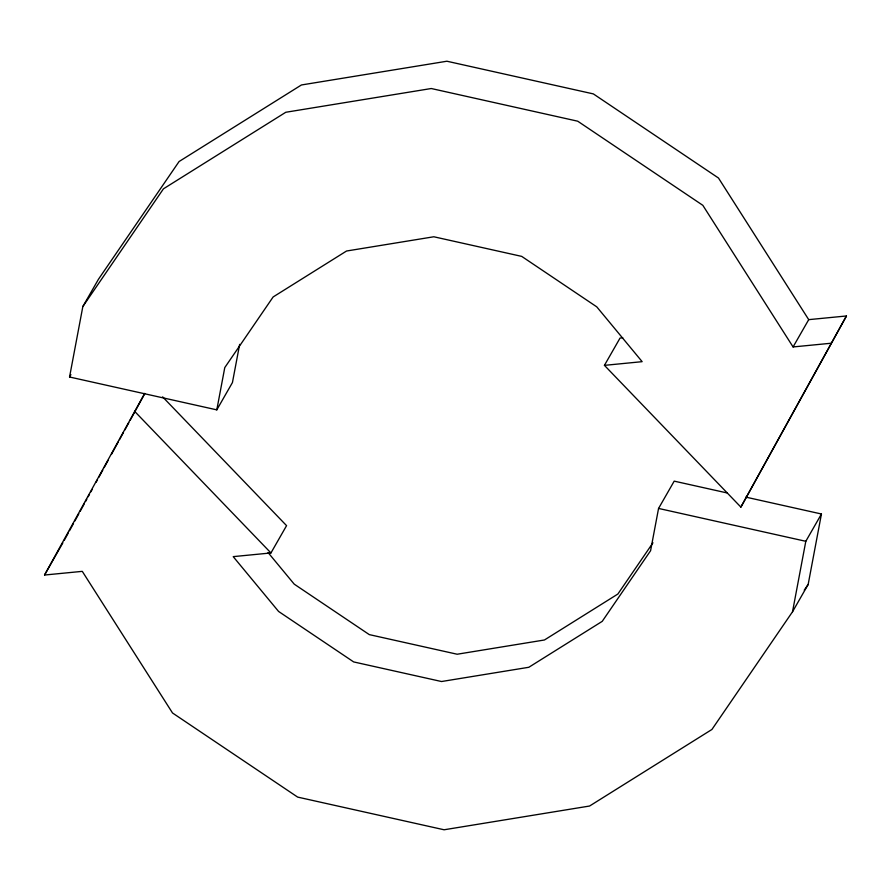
<?xml version="1.0" encoding="UTF-8"?>
<svg xmlns="http://www.w3.org/2000/svg" width="891" height="891" viewBox="0 0 891 891"><rect width="100%" height="100%" fill="white"/><g stroke="black" fill="none" stroke-linecap="round" stroke-linejoin="round"><path stroke-width="1.34" d="M239.646 344.371L232.44 382.562L216.803 409.86L69.554 377.004L82.841 306.537L98.478 279.228L179.08 161.527L301.425 84.968L446.903 61.223L593.35 93.9L718.48 178.022L808.716 319.646L793.079 346.944L702.843 205.331L577.713 121.198L431.266 88.521L285.788 112.266L163.443 188.825L82.841 306.537M216.803 409.86L224.777 367.582L273.136 296.959L346.543 251.017L433.828 236.772L521.703 256.385L596.781 306.86L642.155 361.668L604.432 365.355L620.058 338.045L622.753 337.789M726.878 492.89L674.197 481.14L658.56 508.438L650.586 550.716L602.227 621.35L528.82 667.281L441.535 681.526L353.66 661.924L278.582 611.449L233.208 556.63L270.942 552.955L286.568 525.645L162.619 396.874M144.687 393.388L44.55 575.029L82.284 571.354L172.52 712.978L297.65 797.1L444.097 829.777L589.575 806.032L711.92 729.473L792.522 611.772L805.809 541.294L821.446 513.996L745.789 497.111M792.522 611.772L808.159 584.463L821.446 513.996M62.849 542.875L44.55 575.029M64.185 540.447L68.184 533.163M69.509 530.746L73.508 523.462M74.844 521.035L78.842 513.751M80.168 511.323L84.166 504.039M85.503 501.611L86.839 499.183M88.164 496.755L89.501 494.327M90.837 491.91L92.163 489.482M96.161 482.198L97.498 479.77M98.823 477.342L102.821 470.058M104.158 467.63L108.156 460.346M111.486 454.287L118.147 442.148M119.483 439.72L123.481 432.436M124.807 430.008L128.805 422.724M130.142 420.296L134.14 413.023M135.465 410.595L144.799 393.599M604.432 365.355L740.878 507.113L846.45 315.971L808.716 319.646M846.45 315.971L740.878 507.113M69.554 377.004L70.912 374.632M652.958 542.786L617.864 594.041L544.457 639.983L457.172 654.228L369.297 634.615L294.219 584.14L268.046 552.52M804.239 590.176L808.159 584.463M793.079 346.944L830.813 343.269M658.56 508.438L805.809 541.294M134.496 411.197L270.942 552.955"/></g></svg>
